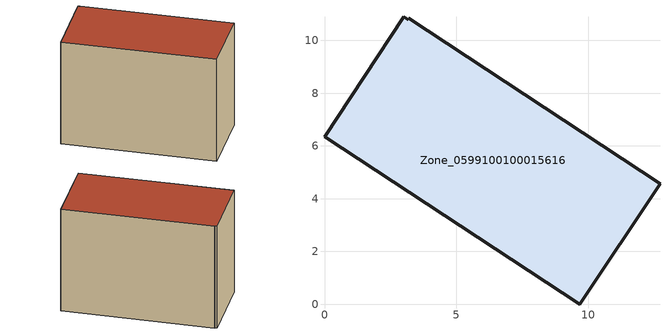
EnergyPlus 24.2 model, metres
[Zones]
Zone_0599100100015616
 floor ground (C_G): 3.01,10.89 3.17,10.79 3.2,10.83 12.72,4.57 9.67,0 0,6.35 z1.67
 wall outside (C_F): 9.67,0 12.72,4.57 3.2,10.83 3.17,10.79 3.01,10.89 0,6.35 9.67,0 z1.67:10.09
 roof outside (C_R): 3.17,10.79 3.01,10.89 0,6.35 9.67,0 12.72,4.57 3.2,10.83 z10.09
[BUILDING]
Pand.0599100100015616: North Axis=0; Terrain=City; Loads Convergence Tolerance Value=0.04; Temperature Convergence Tolerance Value=0.4; Solar Distribution=FullExterior; Maximum Number of Warmup Days=25; Minimum Number of Warmup Days=1
[Site:Location]
Rotterdam.The.Hague.AP_ZH_NLD Design_Conditions: Latitude=51.96; Longitude=4.45; Time Zone=1; Elevation=-4.5
[SITE:GROUNDTEMPERATURE:BUILDINGSURFACE]
18, 18, 18, 18, 18, 18, 18, 18, 18, 18, 18, 18
[MATERIAL] Thermal Absorptance=0.9; Solar Absorptance=0.7; Visible Absorptance=0.7
Name | Roughness | Thickness | Conductivity | Density | Specific Heat
G.TI.2015-2018 | MediumSmooth | 0.15 | 0.0428571 | 540 | 1210
F.TI.2015-2018 | Rough | 0.3 | 0.0666667 | 1920 | 840
R.TI.2015-2018 | MediumRough | 0.2 | 0.0333333 | 1500 | 1000
[CONSTRUCTION]
C_G: G.TI.2015-2018
C_F: F.TI.2015-2018
C_R: R.TI.2015-2018
[ZONE]
Zone_0599100100015616: Type=1; Multiplier=1; Ceiling Height=Autocalculate; Volume=Autocalculate; Floor Area=autocalculate; Part of Total Floor Area=Yes
[ZONEINFILTRATION:DESIGNFLOWRATE]
Infil_Zone_0599100100015616: Zone or ZoneList or Space or SpaceList=Zone_0599100100015616; Schedule=AlwaysOn; Design Flow Rate Calculation Method=Flow/Area; Flow Rate per Floor Area=0.0015; Constant Term Coefficient=1; Temperature Term Coefficient=0; Velocity Term Coefficient=0; Velocity Squared Term Coefficient=0
[HVACTEMPLATE:ZONE:IDEALLOADSAIRSYSTEM]
Zone_0599100100015616: Maximum Heating Supply Air Temperature=50; Minimum Cooling Supply Air Temperature=13; Maximum Heating Supply Air Humidity Ratio=0.0156; Minimum Cooling Supply Air Humidity Ratio=0.0077; Heating Limit=NoLimit; Cooling Limit=NoLimit; Dehumidification Control Type=ConstantSensibleHeatRatio; Cooling Sensible Heat Ratio=0.7; Dehumidification Setpoint=60; Humidification Control Type=None; Humidification Setpoint=30; Outdoor Air Method=None; Outdoor Air Flow Rate per Person=0.00944; Outdoor Air Flow Rate per Zone Floor Area=0; Outdoor Air Flow Rate per Zone=0; Demand Controlled Ventilation Type=None; Outdoor Air Economizer Type=NoEconomizer; Heat Recovery Type=None; Sensible Heat Recovery Effectiveness=0.7; Latent Heat Recovery Effectiveness=0.65
[ZONECONTROL:THERMOSTAT]
ThermostatControl_Zone_0599100100015616: Zone or ZoneList=Zone_0599100100015616; Control Type Schedule=DualSetpointControlType; Control 1=Thermostat_Zone_0599100100015616; Temperature Difference Between Cutout And Setpoint=0
[THERMOSTATSETPOINT:DUALSETPOINT]
Thermostat_Zone_0599100100015616: Heating Setpoint Temperature Schedule=HeatingSetpoint_Zone_0599100100015616; Cooling Setpoint Temperature Schedule=CoolingSetpoint_Zone_0599100100015616
[SCHEDULE:COMPACT]
HeatingSetpoint_Zone_0599100100015616: Through: 12/31, For: AllDays, Until: 24:00, 21
CoolingSetpoint_Zone_0599100100015616: Through: 12/31, For: AllDays, Until: 24:00, 24
DualSetpointControlType: Through: 12/31, For: AllDays, Until: 24:00, 4
AlwaysOn: Through: 12/31, For: AllDays, Until: 24:00, 1
